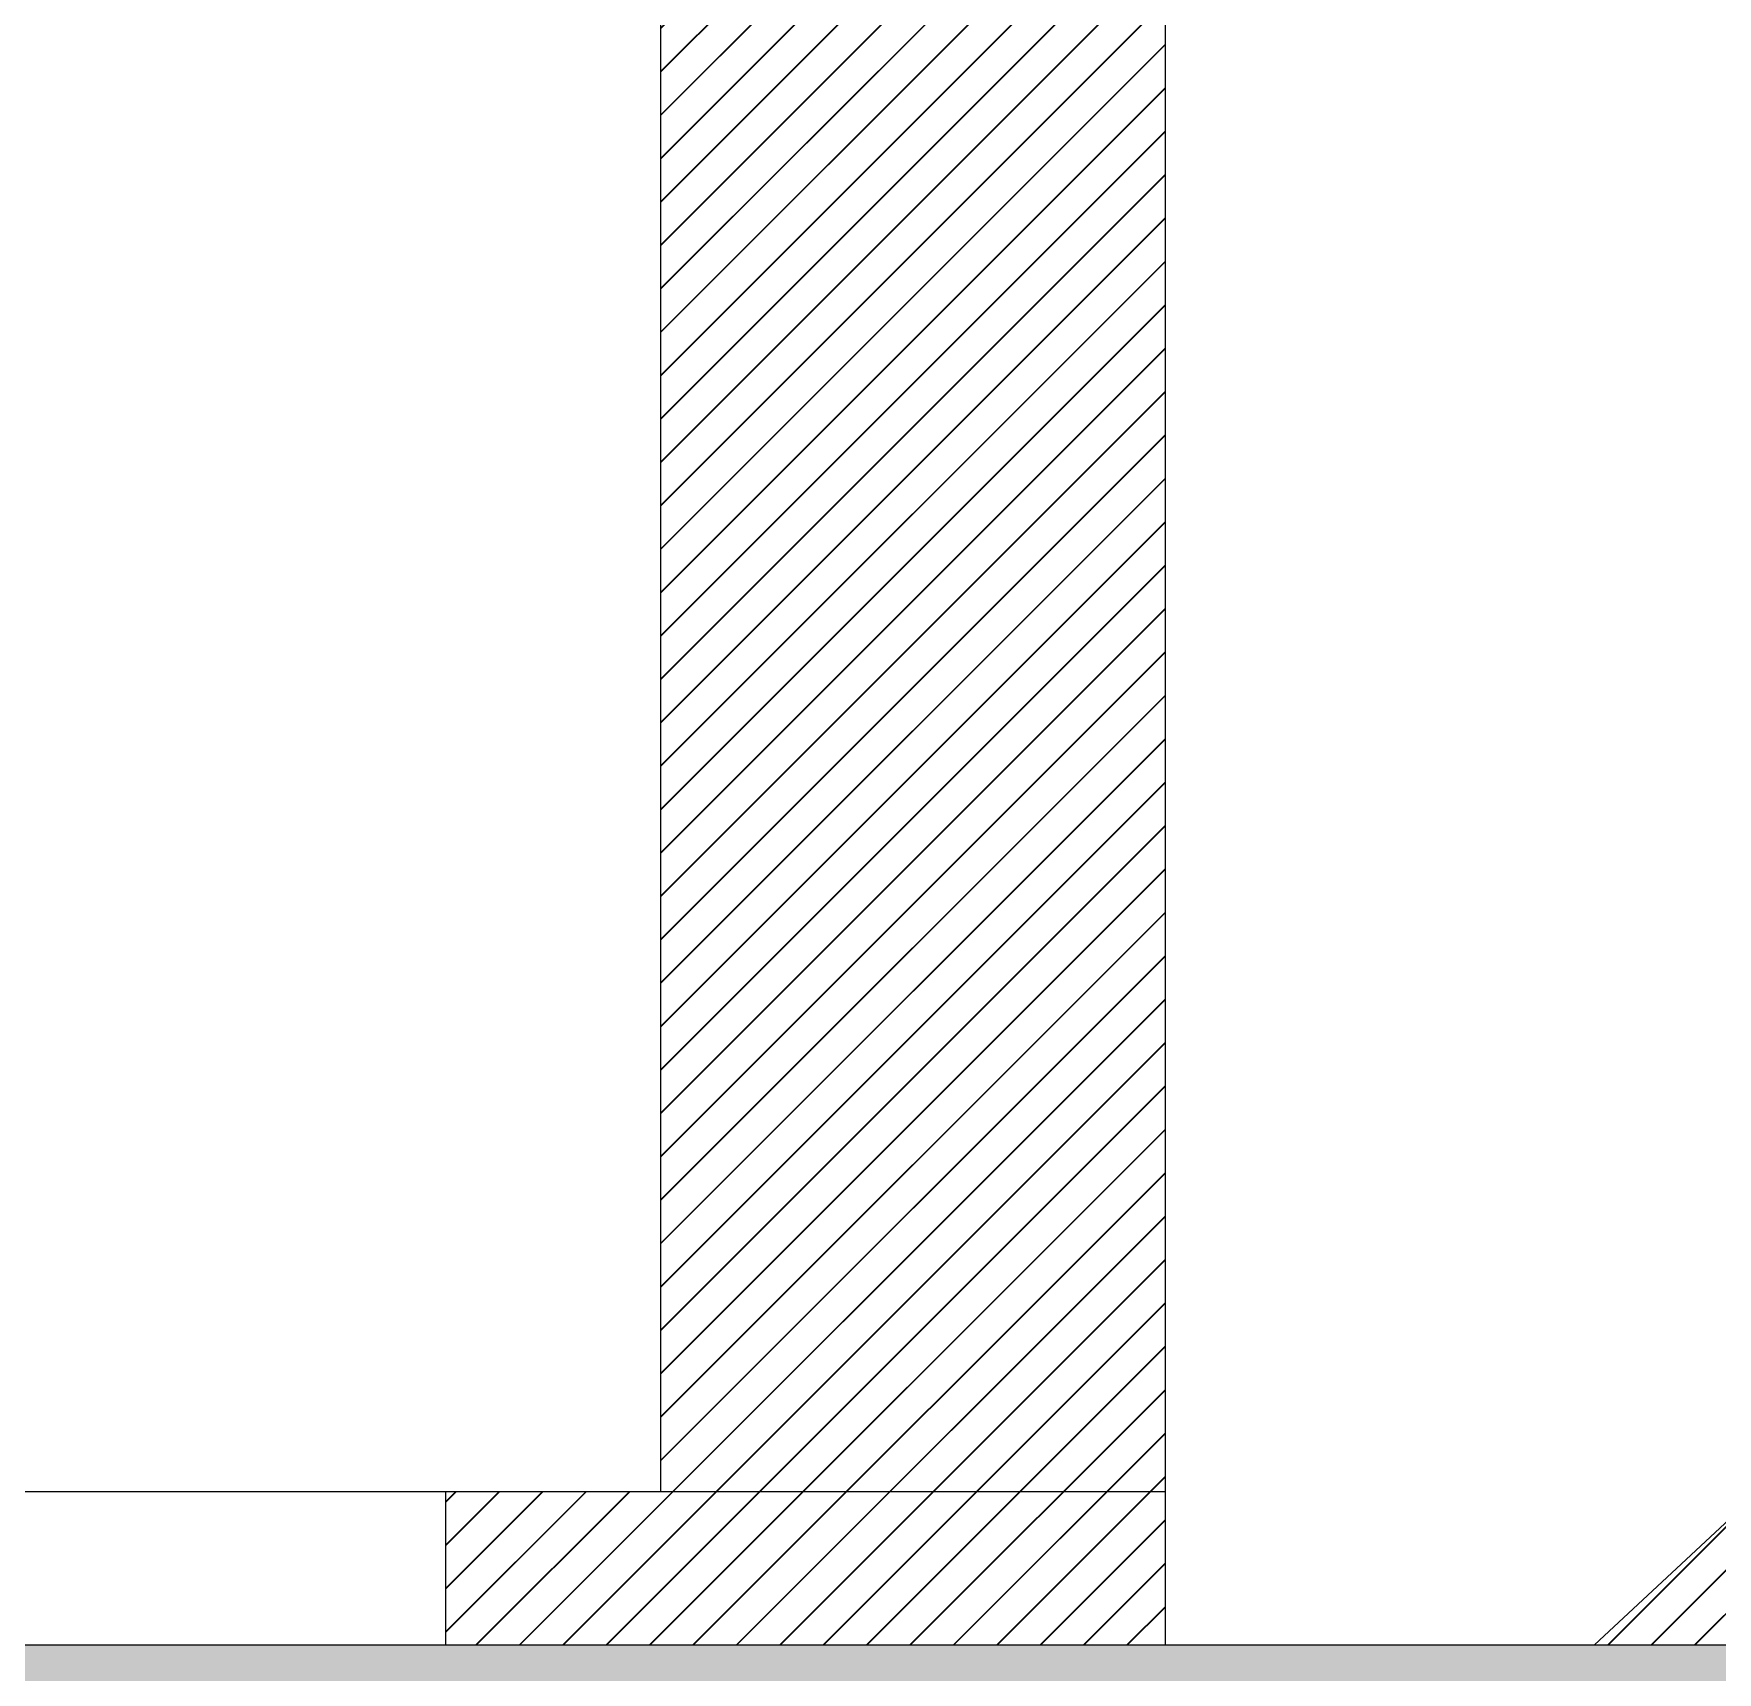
# Model space of a CAD drawing. Header units: inches. Extents: x 0.9 to 45.9, y 0.4 to 30.4.
# Drawn here: x 22.046 to 23.143, y 23.964 to 25.032 of the extents above; entities that cross this region are included whole.
import ezdxf

# ---------------------------------------------------------------- set-up
doc = ezdxf.new("R2010")
doc.units = ezdxf.units.IN
doc.header["$MEASUREMENT"] = 0
doc.layers.add('MUROS', color=9, linetype='Continuous')

msp = doc.modelspace()

# ---------------------------------------------------------------- hatches: boundary and pattern name
h = msp.add_hatch()
h.set_pattern_fill('JIS_LC_20', color=250, scale=0.001, style=0)
h.set_pattern_definition([(45, (-1650.833552, -905.224749), (-0.01414213562, 0.01414213562), []), (45, (-1650.833152, -905.224749), (-0.01414213562, 0.01414213562), [])])
h.paths.add_polyline_path([(21.4943, 25.7821), (21.4943, 25.6915), (21.4618, 25.6915), (21.4618, 25.7784), (21.8833, 26.7816), (21.8833, 26.3816), (22.7833, 26.3816), (22.7833, 23.9816), (22.3141, 23.9816), (22.3141, 24.0816), (22.4542, 24.0816), (22.4542, 25.7346), (21.9833, 25.7346), (21.9833, 25.6915), (21.9433, 25.6915), (21.9433, 25.7821)])
h = msp.add_hatch()
h.set_pattern_fill('JIS_LC_20', color=250, scale=0.001, style=0)
h.set_pattern_definition([(45, (-1747.761552, -905.224749), (-0.01414213562, 0.01414213562), []), (45, (-1747.761152, -905.224749), (-0.01414213562, 0.01414213562), [])])
h.paths.add_polyline_path([(23.0629, 23.9816), (23.1703, 24.0816), (23.1703, 23.9816)])
at = {"linetype": 'ByBlock', "ltscale": 0.01}
h = msp.add_hatch(dxfattribs=at)
h.set_pattern_fill('EARTH', color=34, scale=0.02, style=0)
h.set_pattern_definition([(0, (-1799.21716, -903.5179), (0.127, 0.127), [0.127, -0.127]), (0, (-1799.21716, -903.47028), (0.127, 0.127), [0.127, -0.127]), (0, (-1799.21716, -903.42265), (0.127, 0.127), [0.127, -0.127]), (90, (-1799.20129, -903.40678), (-0.127, 0.127), [0.127, -0.127]), (90, (-1799.15366, -903.40678), (-0.127, 0.127), [0.127, -0.127]), (90, (-1799.10604, -903.40678), (-0.127, 0.127), [0.127, -0.127])])
h.paths.add_polyline_path([(17.8583, 23.6816), (17.8583, 23.8316), (18.8583, 23.8316), (18.8583, 23.9816), (25.8583, 23.9816), (25.8583, 23.8316), (26.8583, 23.8316), (26.8583, 23.6816), (25.7083, 23.6816), (25.7083, 23.8316), (19.0083, 23.8316), (19.0083, 23.6816)])

# ---------------------------------------------------------------- linework, layer by layer
at = {"color": 250}
for p, q in [((22.4542, 25.7346, -0.104), (22.4542, 24.0816, -0.104)), ((22.3141, 24.0816, -0.104), (22.3141, 23.9816, -0.104)), ((23.1703, 24.0816, -0.104), (23.0629, 23.9816, -0.0981))]:
    msp.add_line(p, q, dxfattribs=at)
at = {"color": 34, "linetype": 'ByBlock', "ltscale": 0.01, "elevation": -0.104}
msp.add_lwpolyline([(17.8583, 23.6816), (17.8583, 23.8316), (18.8583, 23.8316), (18.8583, 23.9816), (25.8583, 23.9816), (25.8583, 23.8316), (26.8583, 23.8316), (26.8583, 23.6816), (25.7083, 23.6816), (25.7083, 23.8316), (19.0083, 23.8316), (19.0083, 23.6816), (17.8583, 23.6816), (17.8583, 23.8316), (18.8583, 23.8316), (18.8583, 23.9816)], dxfattribs=at)
at = {"layer": 'MUROS'}
for p, q in [((22.7833, 23.9816, -0.104), (22.7833, 27.4616, -0.104)), ((21.9833, 24.0816, -0.104), (22.7833, 24.0816, -0.104)), ((18.8583, 23.9816, -0.104), (25.8583, 23.9816, -0.104))]:
    msp.add_line(p, q, dxfattribs=at)

doc.saveas('drawing.dxf')
